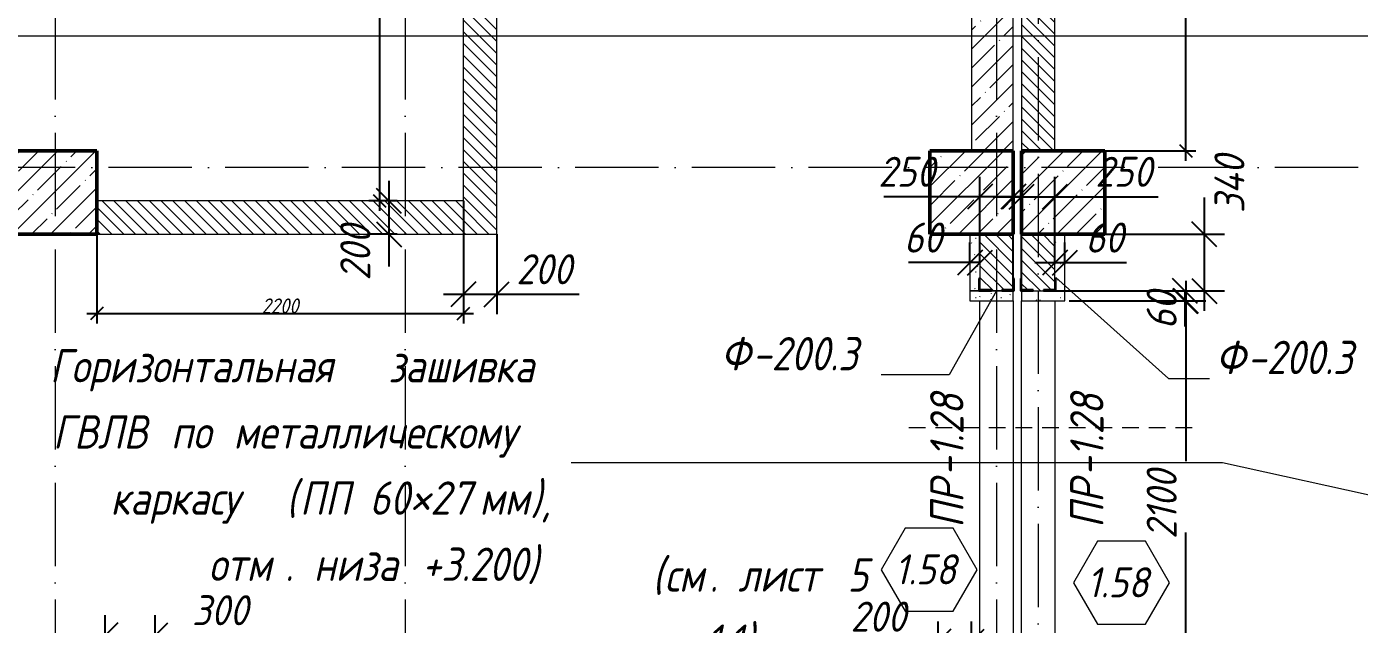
# Model space of a CAD drawing. Header units: millimetres. Extents: x -401725 to 250493, y 305116 to 802890.
# Drawn here: x -106222 to -98224, y 609557 to 613143 of the extents above; entities that cross this region are included whole.
import ezdxf

# ---------------------------------------------------------------- set-up
doc = ezdxf.new("R2010")
doc.units = ezdxf.units.MM
doc.linetypes.add('200_ШТРИХ_ш1п0_6_', pattern=[160, 100, -60])
doc.linetypes.add('50_200_ШТРИХ_1Т_ш5_п1_п1_', pattern=[700, 500, -100, 0, -100])
for name, color, linetype, lineweight in [('A-____-____-DIMS', 7, 'Continuous', 9), ('A-DOOR-____-IDEN', 7, 'Continuous', 9), ('A-GENM-____-IDEN', 7, 'Continuous', 9), ('A-GENM-____-MCUT', 7, 'Continuous', 25), ('A-GENM-____-OTLN-1', 7, 'Continuous', 25), ('A-WALL-____-MCUT-3', 7, 'Continuous', 9), ('G-____-____-TEXT', 7, 'Continuous', 9), ('S-COLS-____-MCUT', 7, 'Continuous', 50), ('S-COLS-____-OTLN', 7, 'Continuous', 9), ('S-GRID-____-OTLN-1', 7, '50_200_ШТРИХ_1Т_ш5_п1_п1_', 9)]:
    doc.layers.add(name, color=color, linetype=linetype, lineweight=lineweight)
for name, color, linetype, lineweight, true_color in [('A-DETL-GENF-OTLN-10', 7, '200_ШТРИХ_ш1п0_6_', 9, 0x000000), ('A-DETL-GENF-OTLN-9', 7, 'Continuous', 9, 0x000000), ('A-WALL-____-MCUT-4', 7, 'Continuous', 13, 0x000000), ('A-WALL-____-PATT-2', 7, 'Continuous', 9, 0x787878), ('A-WALL-____-PATT-3', 9, 'Continuous', 9, 0x808080), ('A-WALL-____-PATT-9', 7, 'Continuous', 9, 0x000000), ('A-WALL-FNSH-MCUT-6', 7, 'Continuous', 9, 0x000000), ('G-____-____-SYMB-2', 7, 'Continuous', 9, 0x000000), ('I-WALL-____-OTLN-1', 7, 'Continuous', 9, 0x000000)]:
    doc.layers.add(name, color=color, linetype=linetype, lineweight=lineweight, true_color=true_color)
doc.styles.add('ISOCPEUR_I_10', font='isocpeui.ttf', dxfattribs={"width": 0.9, "height": 180})
doc.styles.add('ISOCPEUR_I_14', font='isocpeui.ttf', dxfattribs={"width": 0.9, "height": 180})
doc.styles.add('ISOCPEUR_I_2', font='isocpeui.ttf', dxfattribs={"width": 0.85, "height": 2.3})
doc.styles.add('ISOCPEUR_I_7', font='isocpeui.ttf', dxfattribs={"width": 0.9, "height": 90})
doc.dimstyles.new('ISO-1_8_0_9К_СРЕДНИЙ_Кладочные_2', dxfattribs={"dimscale": 304.8, "dimtxt": 89.638306, "dimasz": 0.246063, "dimexe": 0.19685, "dimexo": 0, "dimgap": 0, "dimtad": 1, "dimdec": 3, "dimrnd": 0.001, "dimdsep": 46, "dimtxsty": 'ISOCPEUR_I_7', "dimblk1": 'OBLIQUE', "dimblk2": 'OBLIQUE', "dimsah": 1, "dimcen": 0.09, "dimdle": 0.19685, "dimazin": 0, "dimtfac": 1, "dimtdec": 4, "dimtix": 1, "dimtmove": 1, "dimatfit": 3, "dimfxl": 1, "dimtvp": 1, "dimtolj": 1, "dimtzin": 0, "dimarcsym": 2})
doc.dimstyles.new('ISO-1_8_0_9К_СРЕДНИЙ_Кладочные_3', dxfattribs={"dimscale": 304.8, "dimtxt": 179.276612, "dimasz": 0.492126, "dimexe": 0.393701, "dimexo": 0, "dimgap": 0, "dimtad": 1, "dimdec": 3, "dimrnd": 0.001, "dimdsep": 46, "dimtxsty": 'ISOCPEUR_I_10', "dimblk1": 'OBLIQUE', "dimblk2": 'OBLIQUE', "dimsah": 1, "dimcen": 0.09, "dimdle": 0.393701, "dimazin": 0, "dimtfac": 1, "dimtdec": 4, "dimtix": 1, "dimtmove": 0, "dimatfit": 3, "dimfxl": 1, "dimtvp": 1, "dimtolj": 1, "dimtzin": 0, "dimarcsym": 2})
doc.dimstyles.new('ISO-1_8_0_9К_СРЕДНИЙ_Кладочные_4', dxfattribs={"dimscale": 304.8, "dimtxt": 179.276612, "dimasz": 0.492126, "dimexe": 0.393701, "dimexo": 0, "dimgap": 0, "dimtad": 1, "dimdec": 3, "dimrnd": 0.001, "dimdsep": 46, "dimtxsty": 'ISOCPEUR_I_10', "dimblk1": 'OBLIQUE', "dimblk2": 'OBLIQUE', "dimsah": 1, "dimcen": 0.09, "dimdle": 0.393701, "dimazin": 0, "dimtfac": 1, "dimtdec": 4, "dimtix": 1, "dimtmove": 1, "dimatfit": 3, "dimfxl": 1, "dimtvp": 1, "dimtolj": 1, "dimtzin": 0, "dimarcsym": 2})
pattern_1 = [(135, (-175000.736, 544716.51), (-35.35534, -35.35534), [])]
pattern_2 = [(0, (-175000.736, 544716.51), (203.2, 50.8), [3.353, -149.047, 3.353, -149.047, -812.8]), (0, (-175000.736, 544716.51), (203.2, 50.8), [-304.8, 3.353, -301.447, 3.353, -149.047, -355.6]), (0, (-175000.736, 544716.51), (203.2, 50.8), [-762, 3.353, -98.247, 3.353, -250.647]), (120, (-174924.536, 544741.91), (-145.59409, 150.576362), [3.353, -149.047, 3.353, -149.047, -812.8]), (120, (-174924.536, 544741.91), (-145.59409, 150.576362), [-304.8, 3.353, -301.447, 3.353, -149.047, -355.6]), (120, (-174924.536, 544741.91), (-145.59409, 150.576362), [-762, 3.353, -98.247, 3.353, -250.647]), (240, (-174899.136, 544843.51), (-57.60591, -201.376362), [3.353, -149.047, 3.353, -149.047, -812.8]), (240, (-174899.136, 544843.51), (-57.60591, -201.376362), [-304.8, 3.353, -301.447, 3.353, -149.047, -355.6]), (240, (-174899.136, 544843.51), (-57.60591, -201.376362), [-762, 3.353, -98.247, 3.353, -250.647])]

# ---------------------------------------------------------------- blocks, each defined once
blk = doc.blocks.new('BSC_Колонна _Прямоугольная - 500х500-V175-АР1_Кладочный план 1 этажа в осях 1-64_Ю-ЯЯ')
at = {"layer": 'S-COLS-____-OTLN'}
h = blk.add_hatch(dxfattribs=at)
h.set_pattern_fill('FP_180', color=256, style=0, pattern_type=2)
h.set_pattern_definition([(45, (-75000, -67431.04), (-114.04925, 114.04925), []), (45, (-74885.95, -67431.04), (-114.04925, 114.04925), [201.613, -40.323, 3.353, -36.97])])
h.paths.add_polyline_path([(-250, -250), (250, -250), (250, 250), (-250, 250)], flags=0)
at = {"layer": 'S-COLS-____-MCUT'}
for p, q in [((250, 250), (-250, 250)), ((-250, 250), (-250, -250)), ((250, -250), (250, 250)), ((-250, -250), (250, -250))]:
    blk.add_line(p, q, dxfattribs=at)
blk = doc.blocks.new('BSC_Колонна _Прямоугольная - 500х500-V176-АР1_Кладочный план 1 этажа в осях 1-64_Ю-ЯЯ')
at = {"layer": 'S-COLS-____-OTLN'}
h = blk.add_hatch(dxfattribs=at)
h.set_pattern_fill('FP_181', color=256, style=0, pattern_type=2)
h.set_pattern_definition([(45, (-74450, -67431.04), (-114.04925, 114.04925), []), (45, (-74335.95, -67431.04), (-114.04925, 114.04925), [201.613, -40.323, 3.353, -36.97])])
h.paths.add_polyline_path([(-250, -250), (250, -250), (250, 250), (-250, 250)], flags=0)
at = {"layer": 'S-COLS-____-MCUT'}
for p, q in [((250, 250), (-250, 250)), ((-250, 250), (-250, -250)), ((250, -250), (250, 250)), ((-250, -250), (250, -250))]:
    blk.add_line(p, q, dxfattribs=at)
blk = doc.blocks.new('BSC_Колонна _Прямоугольная - 500х500-V177-АР1_Кладочный план 1 этажа в осях 1-64_Ю-ЯЯ')
at = {"layer": 'S-COLS-____-OTLN'}
h = blk.add_hatch(dxfattribs=at)
h.set_pattern_fill('FP_182', color=256, style=0, pattern_type=2)
h.set_pattern_definition([(45, (-68950, -67431.04), (-114.04925, 114.04925), []), (45, (-68835.95, -67431.04), (-114.04925, 114.04925), [201.613, -40.323, 3.353, -36.97])])
h.paths.add_polyline_path([(-250, -250), (250, -250), (250, 250), (-250, 250)], flags=0)
at = {"layer": 'S-COLS-____-MCUT'}
for p, q in [((250, 250), (-250, 250)), ((-250, 250), (-250, -250)), ((250, -250), (250, 250)), ((-250, -250), (250, -250))]:
    blk.add_line(p, q, dxfattribs=at)
blk = doc.blocks.new('Фахверк_СКБ_Уголок - 200_3600-27915153-АР1_Кладочный план 1 этажа в осях 1-64_Ю-ЯЯ')
at = {"layer": 'A-GENM-____-MCUT'}
for p, q in [((125, 156), (50, 156)), ((50, 156), (50, 150)), ((50, 150), (119, 150)), ((119, 150), (119, 81)), ((119, 81), (125, 81)), ((125, 81), (125, 156)), ((125, 19), (119, 19)), ((119, 19), (119, -50)), ((125, -56), (125, 19)), ((119, -50), (50, -50)), ((50, -50), (50, -56)), ((50, -56), (125, -56))]:
    blk.add_line(p, q, dxfattribs=at)
blk = doc.blocks.new('DET_L_Имитация разреза_ISO23 - Верх-37150717-АР1_Кладочный план 1 этажа в осях 1-64_Ю-ЯЯ')
at = {"layer": 'A-DETL-GENF-OTLN-10'}
blk.add_line((143.1, 0), (1856.9, 0), dxfattribs=at)
blk = doc.blocks.new('Марка проема - марка проема-27336095-АР1_Кладочный план 1 этажа в осях 1-64_Ю-ЯЯ')
at = {"layer": 'A-DOOR-____-IDEN'}
for p, q in [((-1.439, 0.159), (-2.877, -2.333)), ((1.439, 0.159), (-1.439, 0.159)), ((2.877, -2.333), (1.439, 0.159)), ((-2.877, -2.333), (-1.439, -4.825)), ((1.439, -4.825), (2.877, -2.333)), ((-1.439, -4.825), (1.439, -4.825))]:
    blk.add_line(p, q, dxfattribs=at)
blk = doc.blocks.new('_Oblique')
at = {"color": 0, "linetype": 'ByBlock', "lineweight": -2}
blk.add_line((-0.5, -0.5), (0.5, 0.5), dxfattribs=at)
blk = doc.blocks.new('*D12300')
at = {"layer": 'A-____-____-DIMS', "color": 0, "lineweight": -2, "transparency": 16777216}
for p, q in [((-105750.7, 607897.6), (-105750.7, 609611.9)), ((-105450.7, 607903.6), (-105450.7, 609611.9)), ((-105870.7, 609491.9), (-105450.7, 609491.9)), ((-105450.7, 609491.9), (-104852.6, 609491.9))]:
    blk.add_line(p, q, dxfattribs=at)
at = {"layer": 'Defpoints', "color": 0, "transparency": 16777216}
for p in [(-105450.7, 609491.9), (-105750.7, 607897.6), (-105450.7, 607903.6)]:
    blk.add_point(p, dxfattribs=at)
at = {"layer": 'A-____-____-DIMS', "color": 0, "lineweight": -2, "transparency": 16777216, "xscale": 150, "yscale": 150, "zscale": 150, "rotation": 180}
blk.add_blockref('_Oblique', (-105750.7, 609491.9), dxfattribs=at)
at = {"layer": 'A-____-____-DIMS', "color": 0, "lineweight": -2, "transparency": 16777216, "xscale": 150, "yscale": 150, "zscale": 150}
blk.add_blockref('_Oblique', (-105450.7, 609491.9), dxfattribs=at)
at = {"layer": 'A-____-____-DIMS', "color": 0, "transparency": 16777216, "insert": (-105229.4, 609731.9), "char_height": 180, "width": 409.578, "attachment_point": 1, "line_spacing_factor": 1.149209, "style": 'ISOCPEUR_I_10'}
blk.add_mtext('\\A1;300', dxfattribs=at)
blk = doc.blocks.new('*D12304')
at = {"layer": 'A-____-____-DIMS', "color": 0, "lineweight": -2, "transparency": 16777216}
for p, q in [((-100750.7, 607903.6), (-100750.7, 609573.5)), ((-100550.7, 607897.6), (-100550.7, 609573.5)), ((-100750.7, 609453.5), (-101244.9, 609453.5)), ((-100550.7, 609453.5), (-100870.7, 609453.5))]:
    blk.add_line(p, q, dxfattribs=at)
at = {"layer": 'Defpoints', "color": 0, "transparency": 16777216}
for p in [(-100550.7, 609453.5), (-100750.7, 607903.6), (-100550.7, 607897.6)]:
    blk.add_point(p, dxfattribs=at)
at = {"layer": 'A-____-____-DIMS', "color": 0, "lineweight": -2, "transparency": 16777216, "xscale": 150, "yscale": 150, "zscale": 150, "rotation": 180}
blk.add_blockref('_Oblique', (-100750.7, 609453.5), dxfattribs=at)
at = {"layer": 'A-____-____-DIMS', "color": 0, "lineweight": -2, "transparency": 16777216, "xscale": 150, "yscale": 150, "zscale": 150}
blk.add_blockref('_Oblique', (-100550.7, 609453.5), dxfattribs=at)
at = {"layer": 'A-____-____-DIMS', "color": 0, "transparency": 16777216, "insert": (-101277.6, 609693.5), "char_height": 180, "width": 409.578, "attachment_point": 1, "line_spacing_factor": 1.149209, "style": 'ISOCPEUR_I_10'}
blk.add_mtext('\\A1;200', dxfattribs=at)
blk = doc.blocks.new('*D12533')
at = {"layer": 'A-____-____-DIMS', "color": 0, "lineweight": -2, "transparency": 16777216}
for p, q in [((-103600.7, 612097.6), (-103600.7, 611362.3)), ((-105800.7, 611897.6), (-105800.7, 611362.3)), ((-105860.7, 611422.3), (-103540.7, 611422.3))]:
    blk.add_line(p, q, dxfattribs=at)
at = {"layer": 'Defpoints', "color": 0, "transparency": 16777216}
for p in [(-103600.7, 612097.6), (-105800.7, 611897.6), (-103600.7, 611422.3)]:
    blk.add_point(p, dxfattribs=at)
at = {"layer": 'A-____-____-DIMS', "color": 0, "lineweight": -2, "transparency": 16777216, "xscale": 75, "yscale": 75, "zscale": 75, "rotation": 180}
blk.add_blockref('_Oblique', (-105800.7, 611422.3), dxfattribs=at)
at = {"layer": 'A-____-____-DIMS', "color": 0, "lineweight": -2, "transparency": 16777216, "xscale": 75, "yscale": 75, "zscale": 75}
blk.add_blockref('_Oblique', (-103600.7, 611422.3), dxfattribs=at)
at = {"layer": 'A-____-____-DIMS', "color": 0, "transparency": 16777216, "insert": (-104700.7, 611467.3), "char_height": 90, "width": 546.104, "attachment_point": 5, "style": 'ISOCPEUR_I_7'}
blk.add_mtext('\\A1;2200', dxfattribs=at)
blk = doc.blocks.new('*D12534')
at = {"layer": 'A-____-____-DIMS', "color": 0, "lineweight": -2, "transparency": 16777216}
for p, q in [((-103600.7, 612097.6), (-103600.7, 611417.4)), ((-103400.7, 611897.6), (-103400.7, 611417.4)), ((-103720.7, 611537.4), (-103400.7, 611537.4)), ((-103400.7, 611537.4), (-102906.6, 611537.4))]:
    blk.add_line(p, q, dxfattribs=at)
at = {"layer": 'Defpoints', "color": 0, "transparency": 16777216}
for p in [(-103600.7, 612097.6), (-103400.7, 611897.6), (-103400.7, 611537.4)]:
    blk.add_point(p, dxfattribs=at)
at = {"layer": 'A-____-____-DIMS', "color": 0, "lineweight": -2, "transparency": 16777216, "xscale": 150, "yscale": 150, "zscale": 150, "rotation": 180}
blk.add_blockref('_Oblique', (-103600.7, 611537.4), dxfattribs=at)
at = {"layer": 'A-____-____-DIMS', "color": 0, "lineweight": -2, "transparency": 16777216, "xscale": 150, "yscale": 150, "zscale": 150}
blk.add_blockref('_Oblique', (-103400.7, 611537.4), dxfattribs=at)
at = {"layer": 'A-____-____-DIMS', "color": 0, "transparency": 16777216, "insert": (-103283.5, 611777.4), "char_height": 180, "width": 409.578, "attachment_point": 1, "line_spacing_factor": 1.149209, "style": 'ISOCPEUR_I_10'}
blk.add_mtext('\\A1;200', dxfattribs=at)
blk = doc.blocks.new('*D12537')
at = {"layer": 'A-____-____-DIMS', "color": 0, "lineweight": -2, "transparency": 16777216}
for p, q in [((-104104.6, 614657.6), (-104104.6, 612037.6)), ((-103998.6, 614597.6), (-104164.6, 614597.6)), ((-103998.6, 612097.6), (-104164.6, 612097.6))]:
    blk.add_line(p, q, dxfattribs=at)
at = {"layer": 'Defpoints', "color": 0, "transparency": 16777216}
for p in [(-103998.6, 614597.6), (-104104.6, 612097.6), (-103998.6, 612097.6)]:
    blk.add_point(p, dxfattribs=at)
at = {"layer": 'A-____-____-DIMS', "color": 0, "lineweight": -2, "transparency": 16777216, "xscale": 75, "yscale": 75, "zscale": 75}
for p, rotation in [((-104104.6, 614597.6), 90), ((-104104.6, 612097.6), 270)]:
    blk.add_blockref('_Oblique', p, dxfattribs=dict(at, rotation=rotation))
at = {"layer": 'A-____-____-DIMS', "color": 0, "transparency": 16777216, "insert": (-104149.6, 613347.6), "char_height": 90, "width": 546.104, "attachment_point": 5, "rotation": 90, "style": 'ISOCPEUR_I_7'}
blk.add_mtext('\\A1;2500', dxfattribs=at)
blk = doc.blocks.new('*D12538')
at = {"layer": 'A-____-____-DIMS', "color": 0, "lineweight": -2, "transparency": 16777216}
for p, q in [((-104047.7, 612217.6), (-104047.7, 611897.6)), ((-103998.6, 612097.6), (-104167.7, 612097.6)), ((-103998.6, 611897.6), (-104167.7, 611897.6)), ((-104047.7, 611897.6), (-104047.7, 611704.3))]:
    blk.add_line(p, q, dxfattribs=at)
at = {"layer": 'Defpoints', "color": 0, "transparency": 16777216}
for p in [(-103998.6, 612097.6), (-104047.7, 611897.6), (-103998.6, 611897.6)]:
    blk.add_point(p, dxfattribs=at)
at = {"layer": 'A-____-____-DIMS', "color": 0, "lineweight": -2, "transparency": 16777216, "xscale": 150, "yscale": 150, "zscale": 150}
for p, rotation in [((-104047.7, 612097.6), 90), ((-104047.7, 611897.6), 270)]:
    blk.add_blockref('_Oblique', p, dxfattribs=dict(at, rotation=rotation))
at = {"layer": 'A-____-____-DIMS', "color": 0, "transparency": 16777216, "insert": (-104339.8, 611619.5), "char_height": 180, "width": 409.578, "attachment_point": 1, "rotation": 90, "line_spacing_factor": 1.149209, "style": 'ISOCPEUR_I_10'}
blk.add_mtext('\\A1;200', dxfattribs=at)
blk = doc.blocks.new('*D12558')
at = {"layer": 'A-____-____-DIMS', "color": 0, "lineweight": -2, "transparency": 16777216}
for p, q in [((-99265.1, 612337.6), (-99265.1, 614657.6)), ((-99750.7, 614597.6), (-99205.1, 614597.6)), ((-99750.7, 612397.6), (-99205.1, 612397.6))]:
    blk.add_line(p, q, dxfattribs=at)
at = {"layer": 'Defpoints', "color": 0, "transparency": 16777216}
for p in [(-99750.7, 614597.6), (-99265.1, 614597.6), (-99750.7, 612397.6)]:
    blk.add_point(p, dxfattribs=at)
at = {"layer": 'A-____-____-DIMS', "color": 0, "lineweight": -2, "transparency": 16777216, "xscale": 75, "yscale": 75, "zscale": 75}
for p, rotation in [((-99265.1, 614597.6), 90), ((-99265.1, 612397.6), 270)]:
    blk.add_blockref('_Oblique', p, dxfattribs=dict(at, rotation=rotation))
at = {"layer": 'A-____-____-DIMS', "color": 0, "transparency": 16777216, "insert": (-99310.1, 613497.6), "char_height": 90, "width": 546.104, "attachment_point": 5, "rotation": 90, "style": 'ISOCPEUR_I_7'}
blk.add_mtext('\\A1;2200', dxfattribs=at)
blk = doc.blocks.new('*D12561')
at = {"layer": 'A-____-____-DIMS', "color": 0, "lineweight": -2, "transparency": 16777216}
for p, q in [((-99265.1, 611617.6), (-99265.1, 610535.3)), ((-99965.7, 611497.6), (-99145.1, 611497.6)), ((-99265.1, 609277.6), (-99265.1, 610107.3)), ((-99965.7, 609397.6), (-99145.1, 609397.6))]:
    blk.add_line(p, q, dxfattribs=at)
at = {"layer": 'Defpoints', "color": 0, "transparency": 16777216}
for p in [(-99965.7, 611497.6), (-99265.1, 611497.6), (-99965.7, 609397.6)]:
    blk.add_point(p, dxfattribs=at)
at = {"layer": 'A-____-____-DIMS', "color": 0, "lineweight": -2, "transparency": 16777216, "xscale": 150, "yscale": 150, "zscale": 150}
for p, rotation in [((-99265.1, 611497.6), 90), ((-99265.1, 609397.6), 270)]:
    blk.add_blockref('_Oblique', p, dxfattribs=dict(at, rotation=rotation))
at = {"layer": 'A-____-____-DIMS', "color": 0, "transparency": 16777216, "insert": (-99500.2, 610068.9), "char_height": 180, "width": 504.733, "attachment_point": 1, "rotation": 90, "line_spacing_factor": 1.149209, "style": 'ISOCPEUR_I_10'}
blk.add_mtext('\\A1;2100', dxfattribs=at)
blk = doc.blocks.new('*D12562')
at = {"layer": 'A-____-____-DIMS', "color": 0, "lineweight": -2, "transparency": 16777216}
for p, q in [((-100044.7, 611557.6), (-99150.6, 611557.6)), ((-99965.7, 611497.6), (-99150.6, 611497.6)), ((-99270.6, 611557.6), (-99270.6, 611377.6)), ((-99270.6, 611497.6), (-99270.6, 611343.3))]:
    blk.add_line(p, q, dxfattribs=at)
at = {"layer": 'Defpoints', "color": 0, "transparency": 16777216}
for p in [(-100044.7, 611557.6), (-99965.7, 611497.6), (-99270.6, 611557.6)]:
    blk.add_point(p, dxfattribs=at)
at = {"layer": 'A-____-____-DIMS', "color": 0, "lineweight": -2, "transparency": 16777216, "xscale": 150, "yscale": 150, "zscale": 150}
for p, rotation in [((-99270.6, 611557.6), 90), ((-99270.6, 611497.6), 270)]:
    blk.add_blockref('_Oblique', p, dxfattribs=dict(at, rotation=rotation))
at = {"layer": 'A-____-____-DIMS', "color": 0, "transparency": 16777216, "insert": (-99500.2, 611326.8), "char_height": 180, "width": 273.052, "attachment_point": 1, "rotation": 90, "line_spacing_factor": 1.149209, "style": 'ISOCPEUR_I_10'}
blk.add_mtext('\\A1;60', dxfattribs=at)
blk = doc.blocks.new('*D12563')
at = {"layer": 'A-____-____-DIMS', "color": 0, "lineweight": -2, "transparency": 16777216}
for p, q in [((-99154, 611897.6), (-99154, 612117)), ((-99750.7, 611897.6), (-99034, 611897.6)), ((-99154, 611437.6), (-99154, 611897.6)), ((-100044.7, 611557.6), (-99034, 611557.6))]:
    blk.add_line(p, q, dxfattribs=at)
at = {"layer": 'Defpoints', "color": 0, "transparency": 16777216}
for p in [(-99750.7, 611897.6), (-99154, 611897.6), (-100044.7, 611557.6)]:
    blk.add_point(p, dxfattribs=at)
at = {"layer": 'A-____-____-DIMS', "color": 0, "lineweight": -2, "transparency": 16777216, "xscale": 150, "yscale": 150, "zscale": 150}
for p, rotation in [((-99154, 611897.6), 90), ((-99154, 611557.6), 270)]:
    blk.add_blockref('_Oblique', p, dxfattribs=dict(at, rotation=rotation))
at = {"layer": 'A-____-____-DIMS', "color": 0, "transparency": 16777216, "insert": (-99093.6, 612024), "char_height": 180, "width": 426.127, "attachment_point": 1, "rotation": 90, "line_spacing_factor": 1.149209, "style": 'ISOCPEUR_I_10'}
blk.add_mtext('\\A1;340', dxfattribs=at)
blk = doc.blocks.new('*D12565')
at = {"layer": 'A-____-____-DIMS', "color": 0, "lineweight": -2, "transparency": 16777216}
for p, q in [((-100560.7, 611718.3), (-100560.7, 611847.4)), ((-100500.7, 611718.3), (-100500.7, 611847.4)), ((-100560.7, 611727.4), (-100929.9, 611727.4)), ((-100500.7, 611727.4), (-100680.7, 611727.4))]:
    blk.add_line(p, q, dxfattribs=at)
at = {"layer": 'Defpoints', "color": 0, "transparency": 16777216}
for p in [(-100500.7, 611727.4), (-100560.7, 611718.3), (-100500.7, 611718.3)]:
    blk.add_point(p, dxfattribs=at)
at = {"layer": 'A-____-____-DIMS', "color": 0, "lineweight": -2, "transparency": 16777216, "xscale": 150, "yscale": 150, "zscale": 150, "rotation": 180}
blk.add_blockref('_Oblique', (-100560.7, 611727.4), dxfattribs=at)
at = {"layer": 'A-____-____-DIMS', "color": 0, "lineweight": -2, "transparency": 16777216, "xscale": 150, "yscale": 150, "zscale": 150}
blk.add_blockref('_Oblique', (-100500.7, 611727.4), dxfattribs=at)
at = {"layer": 'A-____-____-DIMS', "color": 0, "transparency": 16777216, "insert": (-100956.9, 611967.4), "char_height": 180, "width": 273.052, "attachment_point": 1, "line_spacing_factor": 1.149209, "style": 'ISOCPEUR_I_10'}
blk.add_mtext('\\A1;60', dxfattribs=at)
blk = doc.blocks.new('*D12566')
at = {"layer": 'A-____-____-DIMS', "color": 0, "lineweight": -2, "transparency": 16777216}
for p, q in [((-100500.7, 611718.3), (-100500.7, 612242)), ((-100250.7, 611557.6), (-100250.7, 612242)), ((-100500.7, 612122), (-101078.2, 612122)), ((-100250.7, 612122), (-100620.7, 612122))]:
    blk.add_line(p, q, dxfattribs=at)
at = {"layer": 'Defpoints', "color": 0, "transparency": 16777216}
for p in [(-100250.7, 612122), (-100500.7, 611718.3), (-100250.7, 611557.6)]:
    blk.add_point(p, dxfattribs=at)
at = {"layer": 'A-____-____-DIMS', "color": 0, "lineweight": -2, "transparency": 16777216, "xscale": 150, "yscale": 150, "zscale": 150, "rotation": 180}
blk.add_blockref('_Oblique', (-100500.7, 612122), dxfattribs=at)
at = {"layer": 'A-____-____-DIMS', "color": 0, "lineweight": -2, "transparency": 16777216, "xscale": 150, "yscale": 150, "zscale": 150}
blk.add_blockref('_Oblique', (-100250.7, 612122), dxfattribs=at)
at = {"layer": 'A-____-____-DIMS', "color": 0, "transparency": 16777216, "insert": (-101111, 612362), "char_height": 180, "width": 409.578, "attachment_point": 1, "line_spacing_factor": 1.149209, "style": 'ISOCPEUR_I_10'}
blk.add_mtext('\\A1;250', dxfattribs=at)
blk = doc.blocks.new('*D12567')
at = {"layer": 'A-____-____-DIMS', "color": 0, "lineweight": -2, "transparency": 16777216}
for p, q in [((-100300.7, 611557.6), (-100300.7, 612242)), ((-100050.7, 611718.3), (-100050.7, 612242)), ((-100420.7, 612122), (-100050.7, 612122)), ((-100050.7, 612122), (-99431.5, 612122))]:
    blk.add_line(p, q, dxfattribs=at)
at = {"layer": 'Defpoints', "color": 0, "transparency": 16777216}
for p in [(-100050.7, 612122), (-100050.7, 611718.3), (-100300.7, 611557.6)]:
    blk.add_point(p, dxfattribs=at)
at = {"layer": 'A-____-____-DIMS', "color": 0, "lineweight": -2, "transparency": 16777216, "xscale": 150, "yscale": 150, "zscale": 150, "rotation": 180}
blk.add_blockref('_Oblique', (-100300.7, 612122), dxfattribs=at)
at = {"layer": 'A-____-____-DIMS', "color": 0, "lineweight": -2, "transparency": 16777216, "xscale": 150, "yscale": 150, "zscale": 150}
blk.add_blockref('_Oblique', (-100050.7, 612122), dxfattribs=at)
at = {"layer": 'A-____-____-DIMS', "color": 0, "transparency": 16777216, "insert": (-99808.3, 612362), "char_height": 180, "width": 409.578, "attachment_point": 1, "line_spacing_factor": 1.149209, "style": 'ISOCPEUR_I_10'}
blk.add_mtext('\\A1;250', dxfattribs=at)
blk = doc.blocks.new('*D12568')
at = {"layer": 'A-____-____-DIMS', "color": 0, "lineweight": -2, "transparency": 16777216}
for p, q in [((-100050.7, 611718.3), (-100050.7, 611847.4)), ((-99990.7, 611718.3), (-99990.7, 611847.4)), ((-100170.7, 611727.4), (-99990.7, 611727.4)), ((-99990.7, 611727.4), (-99621.5, 611727.4))]:
    blk.add_line(p, q, dxfattribs=at)
at = {"layer": 'Defpoints', "color": 0, "transparency": 16777216}
for p in [(-99990.7, 611727.4), (-100050.7, 611718.3), (-99990.7, 611718.3)]:
    blk.add_point(p, dxfattribs=at)
at = {"layer": 'A-____-____-DIMS', "color": 0, "lineweight": -2, "transparency": 16777216, "xscale": 150, "yscale": 150, "zscale": 150, "rotation": 180}
blk.add_blockref('_Oblique', (-100050.7, 611727.4), dxfattribs=at)
at = {"layer": 'A-____-____-DIMS', "color": 0, "lineweight": -2, "transparency": 16777216, "xscale": 150, "yscale": 150, "zscale": 150}
blk.add_blockref('_Oblique', (-99990.7, 611727.4), dxfattribs=at)
at = {"layer": 'A-____-____-DIMS', "color": 0, "transparency": 16777216, "insert": (-99867.7, 611967.4), "char_height": 180, "width": 273.052, "attachment_point": 1, "line_spacing_factor": 1.149209, "style": 'ISOCPEUR_I_10'}
blk.add_mtext('\\A1;60', dxfattribs=at)

msp = doc.modelspace()

# ---------------------------------------------------------------- hatches: boundary and pattern name
at = {"layer": 'A-WALL-____-PATT-2'}
h = msp.add_hatch(dxfattribs=at)
h.set_pattern_fill('FP_2', color=256, style=0, pattern_type=2)
h.set_pattern_definition([(45, (-175000.74, 544716.51), (-114.04925, 114.04925), []), (45, (-174886.69, 544716.51), (-114.04925, 114.04925), [201.612, -40.322, 3.353, -36.97])])
h.paths.add_polyline_path([(-100550.7357, 612397.5526), (-100300.7357, 612397.5526), (-100300.7357, 614597.5526), (-100550.7357, 614597.5526)], flags=0)
at = {"layer": 'A-WALL-____-PATT-3'}
h = msp.add_hatch(dxfattribs=at)
h.set_pattern_fill('FP_6', color=256, style=0, pattern_type=2)
h.set_pattern_definition(pattern_1)
h.paths.add_polyline_path([(-103600.7357, 611897.5526), (-103400.7357, 611897.5526), (-103400.7357, 614797.5526), (-103600.7357, 614797.5526), (-103600.7357, 612097.5526)], flags=0)
h = msp.add_hatch(dxfattribs=at)
h.set_pattern_fill('FP_6', color=256, style=0, pattern_type=2)
h.set_pattern_definition(pattern_1)
h.paths.add_polyline_path([(-100050.7357, 612397.5526), (-100050.7357, 614597.5526), (-100250.7357, 614597.5526), (-100250.7357, 612397.5526)], flags=0)
h = msp.add_hatch(dxfattribs=at)
h.set_pattern_fill('FP_6', color=256, style=0, pattern_type=2)
h.set_pattern_definition(pattern_1)
h.paths.add_polyline_path([(-104316.7074, 611897.5526), (-103600.7357, 611897.5526), (-103600.7357, 612097.5526), (-105800.7357, 612097.5526), (-105800.7357, 611897.5526)], flags=0)
h = msp.add_hatch(dxfattribs=at)
h.set_pattern_fill('FP_6', color=256, style=0, pattern_type=2)
h.set_pattern_definition(pattern_1)
h.paths.add_polyline_path([(-100500.7357, 607897.5526), (-100300.7357, 607897.5526), (-100301.569, 609331.5526), (-100369.7357, 609331.5526), (-100369.7357, 609337.5526), (-100431.7357, 609337.5526), (-100431.7357, 609331.5526), (-100500.7357, 609331.5526), (-100500.7357, 608399.4097)], flags=0)
h.paths.add_polyline_path([(-100369.7357, 611557.5526), (-100369.7357, 611563.5526), (-100300.7357, 611563.5526), (-100300.7357, 611897.5526), (-100500.7357, 611897.5526), (-100500.7357, 611563.5526), (-100431.7357, 611563.5526), (-100431.7357, 611557.5526)], flags=0)
h = msp.add_hatch(dxfattribs=at)
h.set_pattern_fill('FP_6', color=256, style=0, pattern_type=2)
h.set_pattern_definition(pattern_1)
h.paths.add_polyline_path([(-100050.7357, 607897.5526), (-100050.7357, 609331.5526), (-100119.7357, 609331.5526), (-100119.7357, 609337.5526), (-100181.7357, 609337.5526), (-100181.7357, 609331.5526), (-100250.7357, 609331.5526), (-100250.7357, 607897.5526)], flags=0)
h.paths.add_polyline_path([(-100119.7357, 611557.5526), (-100119.7357, 611563.5526), (-100050.7357, 611563.5526), (-100050.7357, 611897.5526), (-100250.7357, 611897.5526), (-100250.7357, 611563.5526), (-100181.7357, 611563.5526), (-100181.7357, 611557.5526)], flags=0)
at = {"layer": 'A-WALL-____-PATT-9'}
h = msp.add_hatch(dxfattribs=at)
h.set_pattern_fill('FP_8', color=256, style=0, pattern_type=2)
h.set_pattern_definition(pattern_2)
h.paths.add_polyline_path([(-100560.7357, 607897.5526), (-100500.7357, 607897.5526), (-100500.7357, 609262.5526), (-100506.7357, 609262.5526), (-100506.7357, 609337.5526), (-100560.7357, 609337.5526), (-100560.7357, 608399.4097)], flags=0)
h.paths.add_polyline_path([(-100560.7357, 611557.5526), (-100506.7357, 611557.5526), (-100506.7357, 611632.5526), (-100500.7357, 611632.5526), (-100500.7357, 611897.5526), (-100560.7357, 611897.5526), (-100560.7357, 611563.5526)], flags=0)
h = msp.add_hatch(dxfattribs=at)
h.set_pattern_fill('FP_8', color=256, style=0, pattern_type=2)
h.set_pattern_definition(pattern_2)
h.paths.add_polyline_path([(-99990.7357, 607897.5526), (-99990.7357, 609337.5526), (-100044.7357, 609337.5526), (-100044.7357, 609262.5526), (-100050.7357, 609262.5526), (-100050.7357, 607897.5526)], flags=0)
h.paths.add_polyline_path([(-100044.7357, 611557.5526), (-99990.7357, 611557.5526), (-99990.7357, 611897.5526), (-100050.7357, 611897.5526), (-100050.7357, 611632.5526), (-100044.7357, 611632.5526), (-100044.7357, 611563.5526)], flags=0)
h = msp.add_hatch(dxfattribs=at)
h.set_pattern_fill('FP_8', color=256, style=0, pattern_type=2)
h.set_pattern_definition(pattern_2)
h.paths.add_polyline_path([(-100300.7357, 611497.5526), (-100300.7357, 611557.5526), (-100560.7357, 611557.5526), (-100560.7357, 611497.5526), (-100369.7357, 611497.5526)], flags=0)
h = msp.add_hatch(dxfattribs=at)
h.set_pattern_fill('FP_8', color=256, style=0, pattern_type=2)
h.set_pattern_definition(pattern_2)
h.paths.add_polyline_path([(-99990.7357, 611497.5526), (-99990.7357, 611557.5526), (-100250.7357, 611557.5526), (-100250.7357, 611497.5526), (-100044.7357, 611497.5526)], flags=0)

# ---------------------------------------------------------------- linework, layer by layer
at = {"layer": 'A-GENM-____-IDEN'}
for p, q in [((-100044.7357, 611637.5526), (-99368.8133, 611031.5053)), ((-100400.7357, 611557.5526), (-100686.069, 611053.5412)), ((-100686.069, 611053.5412), (-101093.0024, 611053.5412)), ((-99368.8133, 611031.5053), (-99122.891, 611031.5053))]:
    msp.add_line(p, q, dxfattribs=at)
at = {"layer": 'A-WALL-____-MCUT-3'}
for p, q in [((-100550.7357, 614597.5526), (-100550.7357, 612397.5526)), ((-100300.7357, 612397.5526), (-100300.7357, 614597.5526))]:
    msp.add_line(p, q, dxfattribs=at)
at = {"layer": 'A-WALL-____-MCUT-4'}
for p, q in [((-103600.7357, 612097.5526), (-103600.7357, 614797.5526)), ((-103400.7357, 611897.5526), (-103400.7357, 614597.5526)), ((-100250.7357, 614597.5526), (-100250.7357, 612397.5526)), ((-100050.7357, 612397.5526), (-100050.7357, 614597.5526)), ((-103600.7357, 612097.5526), (-105800.7357, 612097.5526)), ((-105800.7357, 611897.5526), (-103400.7357, 611897.5526)), ((-100500.7357, 611897.5526), (-100500.7357, 611632.5526)), ((-100300.7357, 611632.5526), (-100300.7357, 611897.5526)), ((-100250.7357, 611897.5526), (-100250.7357, 611632.5526)), ((-100050.7357, 611632.5526), (-100050.7357, 611897.5526)), ((-100431.7357, 611557.5526), (-100369.7357, 611557.5526)), ((-100181.7357, 611557.5526), (-100119.7357, 611557.5526))]:
    msp.add_line(p, q, dxfattribs=at)
at = {"layer": 'A-WALL-FNSH-MCUT-6'}
for p, q in [((-100560.7357, 611897.5526), (-100560.7357, 611497.5526)), ((-99990.7357, 611497.5526), (-99990.7357, 611897.5526)), ((-100560.7357, 611557.5526), (-100506.7357, 611557.5526)), ((-100506.7357, 611557.5526), (-100560.7357, 611557.5526)), ((-100560.7357, 611497.5526), (-100300.7357, 611497.5526)), ((-100369.7357, 611557.5526), (-100431.7357, 611557.5526)), ((-100300.7357, 611497.5526), (-100300.7357, 611557.5526)), ((-100250.7357, 611557.5526), (-100250.7357, 611497.5526)), ((-100250.7357, 611497.5526), (-99990.7357, 611497.5526)), ((-100044.7357, 611557.5526), (-99990.7357, 611557.5526))]:
    msp.add_line(p, q, dxfattribs=at)
at = {"layer": 'G-____-____-SYMB-2'}
msp.add_line((-179984.5837, 613087.5526), (-70594.3281, 613087.5526), dxfattribs=at)
at = {"layer": 'G-____-____-TEXT'}
for p, q in [((-99044.8192, 610525.372), (-102954.4396, 610525.372)), ((-97085.1069, 610093.9), (-99044.8192, 610525.372))]:
    msp.add_line(p, q, dxfattribs=at)
at = {"layer": 'I-WALL-____-OTLN-1'}
for p, q in [((-100500.7357, 609397.5526), (-100500.7357, 611497.5526)), ((-100300.7357, 611497.5526), (-100300.7357, 609397.5526)), ((-100250.7357, 609397.5526), (-100250.7357, 611497.5526)), ((-100050.7357, 611497.5526), (-100050.7357, 609397.5526))]:
    msp.add_line(p, q, dxfattribs=at)
at = {"layer": 'S-GRID-____-OTLN-1'}
for p, q in [((-106050.7357, 635609.362), (-106050.7357, 597608.0984)), ((-103950.7357, 635609.362), (-103950.7357, 584985.5274)), ((-100400.7357, 635609.362), (-100400.7357, 584985.5274)), ((-100150.7357, 635363.4396), (-100150.7357, 585159.4508)), ((-70926.3291, 612297.5526), (-179669.5059, 612297.5526))]:
    msp.add_line(p, q, dxfattribs=at)

# ---------------------------------------------------------------- block references
at = {"layer": 'A-DETL-GENF-OTLN-9'}
msp.add_blockref('DET_L_Имитация разреза_ISO23 - Верх-37150717-АР1_Кладочный план 1 этажа в осях 1-64_Ю-ЯЯ', (-101070.7357, 610737.5526), dxfattribs=at)
at = {"layer": 'A-DOOR-____-IDEN', "xscale": 99.99999999999993, "yscale": 99.99999999999993, "zscale": 99.99999999999993}
for p in [(-100805.2673, 610118.4895), (-99650.626, 610040.538)]:
    msp.add_blockref('Марка проема - марка проема-27336095-АР1_Кладочный план 1 этажа в осях 1-64_Ю-ЯЯ', p, dxfattribs=at)
at = {"layer": 'A-GENM-____-OTLN-1'}
for p, rotation in [((-100450.7357, 611682.5526), 269.9999999999998), ((-100200.7357, 611682.5526), 270)]:
    msp.add_blockref('Фахверк_СКБ_Уголок - 200_3600-27915153-АР1_Кладочный план 1 этажа в осях 1-64_Ю-ЯЯ', p, dxfattribs=dict(at, rotation=rotation))
at = {"layer": 'S-COLS-____-OTLN'}
for name, p in [('BSC_Колонна _Прямоугольная - 500х500-V177-АР1_Кладочный план 1 этажа в осях 1-64_Ю-ЯЯ', (-106050.7357, 612147.5526)), ('BSC_Колонна _Прямоугольная - 500х500-V176-АР1_Кладочный план 1 этажа в осях 1-64_Ю-ЯЯ', (-100550.7357, 612147.5526)), ('BSC_Колонна _Прямоугольная - 500х500-V175-АР1_Кладочный план 1 этажа в осях 1-64_Ю-ЯЯ', (-100000.7357, 612147.5526))]:
    msp.add_blockref(name, p, dxfattribs=at)

# ---------------------------------------------------------------- texts
at = {"layer": 'A-DOOR-____-IDEN', "char_height": 200, "attachment_point": 1, "rotation": 90, "style": 'ISOCPEUR_I_2'}
for s, insert, width in [('-1.28', (-100799.2552, 610445.3447), 663.79725), ('-1.28', (-99959.2552, 610445.3447), 663.79725), ('ПР', (-100799.2552, 610135.7822), 375.18975), ('ПР', (-99959.2552, 610135.7822), 375.18975)]:
    msp.add_mtext(s, dxfattribs=dict(at, insert=insert, width=width))
at = {"layer": 'A-DOOR-____-IDEN', "char_height": 180, "width": 454.556812, "attachment_point": 1, "style": 'ISOCPEUR_I_14'}
for insert in [(-101012.9064, 609977.309), (-99858.2651, 609899.3575)]:
    msp.add_mtext('1.58', dxfattribs=dict(at, insert=insert))
at = {"layer": 'A-GENM-____-IDEN', "char_height": 200, "attachment_point": 1, "style": 'ISOCPEUR_I_2'}
for s, insert, width in [('\\fISOCPEUR|b0|i1|c204|p34|;\\W.9;Ф', (-102057.559, 611280.6573), 230.886), ('-200.3', (-101867.059, 611280.6573), 865.8225), ('\\fISOCPEUR|b0|i1|c204|p34|;\\W.9;Ф', (-99087.4476, 611258.6214), 230.886), ('-200.3', (-98896.9476, 611258.6214), 865.8225)]:
    msp.add_mtext(s, dxfattribs=dict(at, insert=insert, width=width))
at = {"layer": 'G-____-____-TEXT', "char_height": 200, "attachment_point": 1, "style": 'ISOCPEUR_I_2'}
for s, insert, width in [('Горизонтальная', (-106082.2211, 611208.4865), 2323.290375), ('зашивка', (-104052.2055, 611208.4865), 1212.1515), ('ГВЛВ', (-106064.3618, 610811.6115), 721.51875), ('по', (-105355.9399, 610811.6115), 317.46825), ('металлическому', (-104980.893, 610811.6115), 2337.72075), (' (', (-104772.5336, 610414.7365), 230.886), ('ПП', (-104582.0336, 610414.7365), 375.18975), (' 60\\fISOCPEUR|b0|i1|c238|p34|;\\W.9;×27', (-104272.4711, 610414.7365), 930.759188), ('), ', (-103194.9555, 610414.7365), 173.1645), ('каркасу', (-105719.0805, 610414.7365), 1147.214813), ('мм', (-103504.518, 610414.7365), 375.18975), ('низа', (-104498.6899, 610017.8615), 656.582062), (' +3.200)', (-103956.9555, 610017.8615), 1096.7085), ('\\fISOCPEUR|b0|i1|c204|p34|;\\W.9;(', (-102469.2957, 609953.3185), 93.797438), ('отм', (-105129.7211, 610017.8615), 555.569438), ('см', (-102391.9051, 609953.3185), 324.683438), ('лист', (-101951.3738, 609953.3185), 663.79725), (' 5', (-101403.6863, 609953.3185), 295.822687), ('. ', (-104671.3305, 610017.8615), 209.240437), ('. ', (-102124.0144, 609953.3185), 209.240437), ('1.1)', (-102141.8738, 609556.4435), 396.835312)]:
    msp.add_mtext(s, dxfattribs=dict(at, insert=insert, width=width))

# ---------------------------------------------------------------- dimensions: what is measured, and where the dimension line sits
at = {"layer": 'A-____-____-DIMS'}
for base, p1, p2, override, picture, middle in [((-104104.6472, 612097.5526), (-103998.5811, 614597.5526), (-103998.5811, 612097.5526), {"dimpost": '<>', "dimfxl": 2500}, '*D12537', (-104149.6472, 613347.5526)), ((-99265.0718, 614597.5526), (-99750.7357, 612397.5526), (-99750.7357, 614597.5526), {"dimpost": '<>', "dimfxl": 2200}, '*D12558', (-99310.0718, 613497.5526))]:
    dim = msp.add_linear_dim(base=base, p1=p1, p2=p2, angle=90, dimstyle='ISO-1_8_0_9К_СРЕДНИЙ_Кладочные_2', override=override, dxfattribs=at)
    dim.commit()
    dim.dimension.update_dxf_attribs({"geometry": picture, "text_midpoint": middle})
for base, p1, p2, dimstyle, override, picture, middle in [((-99153.9777, 611897.5526), (-100044.7357, 611557.5526), (-99750.7357, 611897.5526), 'ISO-1_8_0_9К_СРЕДНИЙ_Кладочные_3', {"dimpost": '<>', "dimfxl": 449.484149}, '*D12563', (-98973.5686, 612117.0389)), ((-104047.7456, 611897.5526), (-103998.5811, 612097.5526), (-103998.5811, 611897.5526), 'ISO-1_8_0_9К_СРЕДНИЙ_Кладочные_3', {"dimpost": '<>', "dimfxl": 200}, '*D12538', (-104219.8092, 611704.3334)), ((-99270.6384, 611557.5526), (-99965.7357, 611497.5526), (-100044.7357, 611557.5526), 'ISO-1_8_0_9К_СРЕДНИЙ_Кладочные_3', {"dimpost": '<>', "dimfxl": 99.201815}, '*D12562', (-99380.2339, 611343.2853)), ((-99265.0718, 611497.5526), (-99965.7357, 609397.5526), (-99965.7357, 611497.5526), 'ISO-1_8_0_9К_СРЕДНИЙ_Кладочные_4', {"dimpost": '<>', "dimfxl": 2100}, '*D12561', (-99380.2339, 610321.3005))]:
    dim = msp.add_linear_dim(base=base, p1=p1, p2=p2, angle=90, dimstyle=dimstyle, override=override, dxfattribs=at)
    dim.commit()
    dim.dimension.update_dxf_attribs({"geometry": picture, "text_midpoint": middle, "dimtype": 160, "text_rotation": 90})
for base, p1, p2, override, picture, middle in [((-100250.7357, 612122.0252), (-100500.7357, 611718.3096), (-100250.7357, 611557.5526), {"dimpost": '<>', "dimfxl": 297.225216}, '*D12566', (-100906.1774, 612122.0252)), ((-100050.7357, 612122.0252), (-100300.7357, 611557.5526), (-100050.7357, 611718.3096), {"dimpost": '<>', "dimfxl": 297.225216}, '*D12567', (-99603.5357, 612122.0252)), ((-103400.7357, 611537.4423), (-103600.7357, 612097.5526), (-103400.7357, 611897.5526), {"dimpost": '<>', "dimfxl": 282.842712}, '*D12534', (-103078.6721, 611537.4423)), ((-100500.7357, 611727.4056), (-100560.7357, 611718.3096), (-100500.7357, 611718.3096), {"dimpost": '<>', "dimfxl": 60}, '*D12565', (-100820.3312, 611727.4056)), ((-99990.7357, 611727.4056), (-100050.7357, 611718.3096), (-99990.7357, 611718.3096), {"dimpost": '<>', "dimfxl": 60}, '*D12568', (-99731.1403, 611727.4056)), ((-105450.7357, 609491.9413), (-105750.7357, 607897.5526), (-105450.7357, 607903.5526), {"dimpost": '<>', "dimfxl": 300.059994}, '*D12300', (-105024.6563, 609491.9413)), ((-100550.7357, 609453.5448), (-100750.7357, 607903.5526), (-100550.7357, 607897.5526), {"dimpost": '<>', "dimfxl": 200.08998}, '*D12304', (-101072.7994, 609453.5448))]:
    dim = msp.add_linear_dim(base=base, p1=p1, p2=p2, dimstyle='ISO-1_8_0_9К_СРЕДНИЙ_Кладочные_3', override=override, dxfattribs=at)
    dim.commit()
    dim.dimension.update_dxf_attribs({"geometry": picture, "text_midpoint": middle, "dimtype": 160})
dim = msp.add_linear_dim(base=(-103600.7357, 611422.2803), p1=(-105800.7357, 611897.5526), p2=(-103600.7357, 612097.5526), dimstyle='ISO-1_8_0_9К_СРЕДНИЙ_Кладочные_2', override={"dimpost": '<>', "dimfxl": 2209.072203}, dxfattribs=at)
dim.commit()
dim.dimension.update_dxf_attribs({"geometry": '*D12533', "text_midpoint": (-104700.7357, 611467.2803)})

doc.saveas('drawing.dxf')
